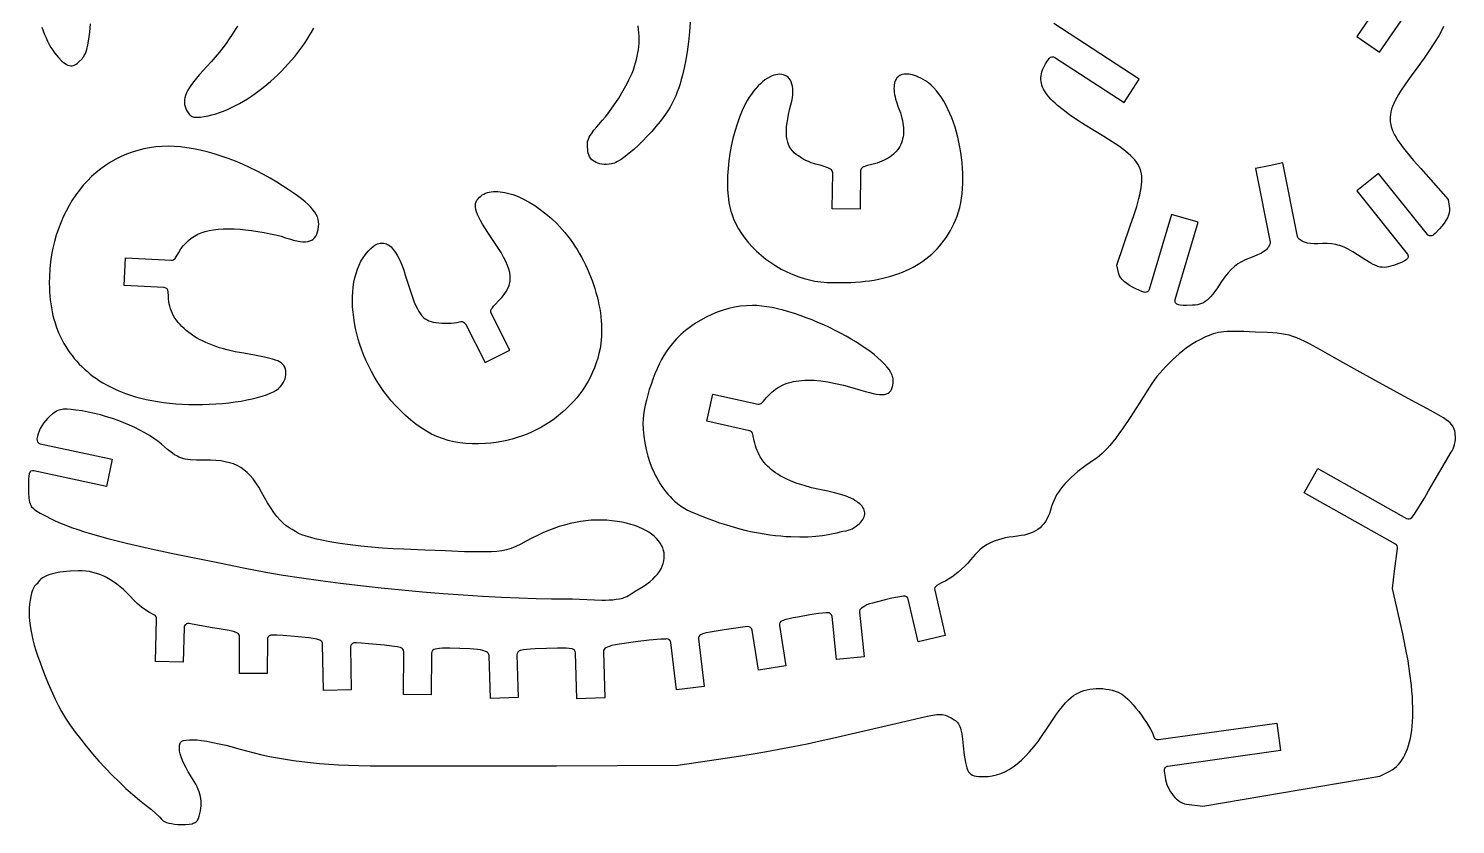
# Model space of a CAD drawing. Header units: millimetres. Extents: x 357 to 562, y 214 to 344.
# Drawn here: x 357.1 to 459.7, y 213.7 to 270.9 of the extents above; entities that cross this region are included whole.
import ezdxf

# ---------------------------------------------------------------- set-up
doc = ezdxf.new("R2010")
doc.units = ezdxf.units.MM

msp = doc.modelspace()

# ---------------------------------------------------------------- linework, layer by layer
at = {"flags": 128}
for points in [[(456.747359, 276.434838), (452.596881, 270.390242), (454.245624, 269.258144), (457.607992, 274.154966, -0.379076)], [(437.283115, 252.002378), (437.135853, 252.055354), (436.713676, 252.23364), (436.472233, 252.351841), (436.253032, 252.478197), (436.057642, 252.611299), (435.887635, 252.749737), (435.744581, 252.892103), (435.630052, 253.036988), (435.545617, 253.182982), (435.515177, 253.255956), (435.492849, 253.328678), (435.338741, 253.942693), (436.313998, 256.766745), (436.56292, 257.499522), (436.771936, 258.152402), (436.937878, 258.733781), (437.003706, 259.000282), (437.057577, 259.252058), (437.099096, 259.490158), (437.127867, 259.715631), (437.143493, 259.929527), (437.145579, 260.132897), (437.133729, 260.326789), (437.107546, 260.512254), (437.066635, 260.69034), (437.010599, 260.862099), (436.939044, 261.02858), (436.851572, 261.190831), (436.747787, 261.349904), (436.627295, 261.506848), (436.489698, 261.662712), (436.334601, 261.818547), (436.161608, 261.975401), (435.970323, 262.134325), (435.76035, 262.296369), (435.531293, 262.462581), (435.014342, 262.811713), (434.416303, 263.190117), (433.734009, 263.606193), (433.072666, 264.013039), (432.478629, 264.39586), (431.950264, 264.757025), (431.485933, 265.098901), (431.084003, 265.423856), (430.905926, 265.580729), (430.742836, 265.73426), (430.594529, 265.884745), (430.460798, 266.03248), (430.341441, 266.177761), (430.236253, 266.320884), (430.145028, 266.462146), (430.067564, 266.601842), (430.003655, 266.740268), (429.953097, 266.877721), (429.915685, 267.014496), (429.891215, 267.15089), (429.879482, 267.287197), (429.880283, 267.423716), (429.893412, 267.560741), (429.918665, 267.698569), (429.955838, 267.837495), (430.004726, 267.977816), (430.065124, 268.119828), (430.136829, 268.263826), (430.219636, 268.410107), (430.31334, 268.558967), (430.473994, 268.792248), (430.495519, 268.817784, -0.379076), (430.889039, 268.875546), (435.861145, 265.62554), (436.955411, 267.299632), (430.817885, 271.311412, -0.109404)], [(458.8455, 271.101332), (458.74047, 270.88852), (458.492336, 270.435118), (458.192926, 269.942334), (457.841631, 269.407356), (457.437835, 268.827372), (456.980929, 268.199571), (456.508157, 267.555264), (456.09898, 266.977844), (455.753664, 266.458336), (455.605037, 266.217497), (455.472474, 265.987771), (455.356008, 265.768038), (455.255672, 265.557177), (455.1715, 265.354064), (455.103523, 265.157581), (455.051777, 264.966604), (455.016292, 264.780013), (454.997103, 264.596686), (454.994244, 264.415502), (455.007744, 264.235338), (455.03764, 264.055076), (455.083963, 263.87359), (455.146747, 263.689762), (455.226024, 263.502469), (455.321828, 263.31059), (455.434191, 263.113004), (455.563147, 262.908589), (455.708728, 262.696222), (455.870968, 262.474786), (456.245557, 262.000211), (456.687177, 261.47589), (457.196092, 260.892855), (459.172137, 258.651953), (459.26314, 258.025469), (459.270149, 257.94972), (459.269751, 257.870653), (459.247187, 257.703517), (459.19637, 257.525961), (459.118213, 257.339886), (459.013634, 257.147192), (458.883551, 256.949779), (458.72888, 256.74955), (458.550537, 256.548403), (458.227895, 256.222948), (458.111848, 256.117944, -0.431111), (457.676942, 256.152193), (454.150587, 260.52958), (452.593101, 259.274894), (456.226305, 254.764871, -0.451877), (456.149815, 254.321111), (456.040425, 254.253851), (455.856333, 254.160889), (455.634954, 254.064958), (455.234119, 253.91263), (455.057134, 253.85685), (454.891562, 253.815534), (454.734248, 253.78934), (454.582037, 253.778924), (454.431773, 253.784943), (454.280301, 253.808055), (454.124465, 253.848915), (453.96111, 253.908182), (453.78708, 253.986511), (453.599221, 254.084561), (453.169389, 254.342446), (452.646371, 254.687093), (452.304552, 254.906773), (451.985528, 255.08774), (451.682036, 255.232325), (451.386814, 255.342861), (451.240035, 255.38609), (451.0926, 255.421682), (450.792131, 255.47112), (450.478146, 255.493509), (450.143383, 255.491181), (449.820318, 255.481735), (449.532193, 255.482901), (449.276164, 255.497949), (449.049389, 255.530149), (448.849027, 255.582766), (448.757861, 255.617753), (448.672233, 255.65907), (448.591786, 255.707125), (448.45231, 255.808944, -0.188468), (448.334886, 255.993096), (447.289239, 261.285076), (446.308206, 261.091233), (445.327174, 260.89739), (446.37282, 255.60541, -0.188468), (446.334259, 255.390437), (446.24399, 255.243222), (446.187866, 255.168182), (446.124387, 255.097403), (446.053379, 255.030372), (445.888086, 254.905505), (445.6906, 254.789475), (445.459535, 254.678181), (445.193506, 254.567519), (444.891127, 254.453384), (444.580636, 254.328215), (444.298762, 254.18809), (444.039676, 254.028089), (443.916858, 253.939098), (443.797551, 253.843292), (443.566555, 253.62878), (443.340861, 253.379633), (443.114639, 253.090931), (442.88206, 252.757755), (442.529427, 252.240087), (442.229979, 251.838103), (442.093529, 251.675973), (441.962369, 251.537341), (441.833831, 251.420399), (441.705247, 251.32334), (441.573948, 251.244355), (441.437266, 251.181638), (441.292532, 251.13338), (441.137078, 251.097774), (440.968235, 251.073013), (440.783335, 251.057288), (440.354688, 251.045718), (440.11346, 251.050242), (439.907846, 251.066202), (439.781095, 251.086803, -0.451877), (439.541577, 251.468122), (441.186436, 257.021042), (439.268798, 257.589076), (437.672312, 252.199462, -0.431111), (437.283115, 252.002378)], [(416.211458, 252.705114), (416.56125, 252.722333), (416.903921, 252.747614), (417.239447, 252.780941), (417.567804, 252.822301), (417.888966, 252.871677), (418.202909, 252.929057), (418.509608, 252.994424), (418.809038, 253.067764), (419.101175, 253.149062), (419.385993, 253.238304), (419.663468, 253.335476), (419.933576, 253.440561), (420.19629, 253.553546), (420.451588, 253.674416), (420.699443, 253.803156), (420.939831, 253.939752), (421.172727, 254.084188), (421.398107, 254.23645), (421.615945, 254.396523), (421.826218, 254.564394), (422.028899, 254.740046), (422.223965, 254.923465), (422.411391, 255.114636), (422.591151, 255.313546), (422.763222, 255.520178), (422.927577, 255.734519), (423.084194, 255.956553), (423.233046, 256.186266), (423.374108, 256.423644), (423.507357, 256.668671), (423.632768, 256.921332), (423.750315, 257.181614), (423.863789, 257.469849), (423.962854, 257.772239), (424.047782, 258.087524), (424.118845, 258.414447), (424.176316, 258.751746), (424.220468, 259.098164), (424.251573, 259.452441), (424.269903, 259.813317), (424.275732, 260.179534), (424.269331, 260.549832), (424.250974, 260.922953), (424.220933, 261.297636), (424.17948, 261.672623), (424.126887, 262.046654), (424.063429, 262.418471), (423.989376, 262.786813), (423.905002, 263.150423), (423.81058, 263.50804), (423.706381, 263.858405), (423.592678, 264.20026), (423.469744, 264.532345), (423.337851, 264.8534), (423.197272, 265.162167), (423.04828, 265.457386), (422.891146, 265.737798), (422.726144, 266.002145), (422.553546, 266.249166), (422.373625, 266.477602), (422.186653, 266.686195), (421.992903, 266.873685), (421.792647, 267.038812), (421.586158, 267.180319), (421.414583, 267.281867), (421.248529, 267.371541), (421.088156, 267.449496), (420.933624, 267.515886), (420.785093, 267.570864), (420.642725, 267.614585), (420.50668, 267.647203), (420.377119, 267.668871), (420.254201, 267.679743), (420.138088, 267.679974), (420.02894, 267.669717), (419.926918, 267.649127), (419.832182, 267.618357), (419.744893, 267.577562), (419.665211, 267.526894), (419.593296, 267.466509), (419.529311, 267.396561), (419.473413, 267.317202), (419.425766, 267.228587), (419.386528, 267.130871), (419.355861, 267.024207), (419.333925, 266.908749), (419.320881, 266.78465), (419.316888, 266.652066), (419.322109, 266.51115), (419.336702, 266.362055), (419.36083, 266.204937), (419.394651, 266.039948), (419.438328, 265.867243), (419.49202, 265.686976), (419.630092, 265.304371), (419.77627, 264.902729), (419.88642, 264.51892), (419.928026, 264.33379), (419.960675, 264.153225), (419.984382, 263.97726), (419.999164, 263.80593), (420.005037, 263.63927), (420.002018, 263.477315), (419.990124, 263.320102), (419.969369, 263.167666), (419.939772, 263.020041), (419.901348, 262.877263), (419.854114, 262.739368), (419.798086, 262.606391), (419.73328, 262.478367), (419.659713, 262.355331), (419.577401, 262.23732), (419.486361, 262.124368), (419.386609, 262.016511), (419.278161, 261.913785), (419.161033, 261.816223), (419.035243, 261.723863), (418.900806, 261.636738), (418.757738, 261.554886), (418.606057, 261.47834), (418.445779, 261.407137), (418.276919, 261.341311), (418.099495, 261.280899), (417.913522, 261.225935), (417.719017, 261.176455), (417.40178, 261.097855), (417.272164, 261.059448), (417.159855, 261.018575), (417.087644, 260.984433, 0.286573), (416.9159, 260.71705), (416.880648, 257.955811), (414.88081, 257.981343), (414.913889, 260.572312, 0.287734), (414.747876, 260.84457), (414.550636, 260.943005), (414.297133, 261.04067), (414.004715, 261.128804), (413.674761, 261.206617), (413.522858, 261.246512), (413.353353, 261.305594), (413.171941, 261.381005), (412.98432, 261.46989), (412.796189, 261.569392), (412.613243, 261.676655), (412.44118, 261.788823), (412.285698, 261.903038), (412.143005, 262.02579), (412.016644, 262.157311), (411.906511, 262.298583), (411.8125, 262.450585), (411.734506, 262.614301), (411.672424, 262.790709), (411.62615, 262.980791), (411.595578, 263.185528), (411.580603, 263.405901), (411.581119, 263.64289), (411.597022, 263.897476), (411.628207, 264.170641), (411.674569, 264.463365), (411.736002, 264.776629), (411.812401, 265.111414), (411.903662, 265.468701), (411.966918, 265.732983), (412.011341, 265.980366), (412.037744, 266.210843), (412.046942, 266.424406), (412.039749, 266.621045), (412.016977, 266.800752), (411.979442, 266.963519), (411.927957, 267.109338), (411.863335, 267.2382), (411.78639, 267.350097), (411.697936, 267.44502), (411.598788, 267.522961), (411.489758, 267.583912), (411.371661, 267.627863), (411.24531, 267.654807), (411.111519, 267.664736), (410.971102, 267.65764), (410.824873, 267.633512), (410.673645, 267.592343), (410.518233, 267.534125), (410.359449, 267.458849), (410.198109, 267.366506), (410.035025, 267.257089), (409.871012, 267.130589), (409.706883, 266.986998), (409.543452, 266.826307), (409.381533, 266.648508), (409.22194, 266.453592), (409.065486, 266.241551), (408.912985, 266.012377), (408.765251, 265.766061), (408.623099, 265.502594), (408.406761, 265.048571), (408.208841, 264.570803), (408.029834, 264.073291), (407.870234, 263.560037), (407.730537, 263.035042), (407.611238, 262.502308), (407.512832, 261.965835), (407.435814, 261.429626), (407.380679, 260.897681), (407.347922, 260.374002), (407.338037, 259.86259), (407.351521, 259.367447), (407.388869, 258.892574), (407.450574, 258.441972), (407.490716, 258.227023), (407.537133, 258.019642), (407.589887, 257.82033), (407.64904, 257.629586), (407.786569, 257.262472), (407.950588, 256.902162), (408.140086, 256.549608), (408.354055, 256.205756), (408.591486, 255.871557), (408.851368, 255.54796), (409.132693, 255.235913), (409.43445, 254.936365), (409.755631, 254.650265), (410.095226, 254.378563), (410.452225, 254.122208), (410.82562, 253.882147), (411.2144, 253.659332), (411.617557, 253.454709), (412.034081, 253.269229), (412.462962, 253.10384), (412.849009, 252.977124), (413.233255, 252.875072), (413.628389, 252.796334), (414.047098, 252.73956), (414.502071, 252.7034), (415.005996, 252.686506), (415.571563, 252.687527), (416.211458, 252.705114)], [(369.115625, 243.925605), (369.595618, 243.928047), (370.075126, 243.942529), (370.551159, 243.96847), (371.020728, 244.005286), (371.480844, 244.052397), (371.928518, 244.10922), (372.360759, 244.175174), (372.77458, 244.249675), (373.166991, 244.332143), (373.535001, 244.421995), (373.875623, 244.518649), (374.185866, 244.621523), (374.462742, 244.730036), (374.70326, 244.843604), (374.904433, 244.961647), (375.06327, 245.083582), (375.190545, 245.210697), (375.300124, 245.344602), (375.392053, 245.483747), (375.46638, 245.626586), (375.523153, 245.771571), (375.562418, 245.917154), (375.584224, 246.061786), (375.588618, 246.203921), (375.575646, 246.34201), (375.545357, 246.474505), (375.497797, 246.599858), (375.433015, 246.716522), (375.351057, 246.822948), (375.251971, 246.91759), (375.135804, 246.998898), (375.002604, 247.065325), (374.845217, 247.120639), (374.625315, 247.183779), (374.038115, 247.324712), (373.321311, 247.470468), (372.555208, 247.603392), (371.94607, 247.714164), (371.367019, 247.848872), (371.089173, 247.924901), (370.819325, 248.006553), (370.557635, 248.093708), (370.30426, 248.186245), (370.059361, 248.284045), (369.823096, 248.386987), (369.595623, 248.494951), (369.377102, 248.607816), (369.167692, 248.725462), (368.967551, 248.847769), (368.776839, 248.974616), (368.595714, 249.105884), (368.424335, 249.241452), (368.262862, 249.381199), (368.111452, 249.525006), (367.970265, 249.672753), (367.83946, 249.824318), (367.719196, 249.979581), (367.609631, 250.138423), (367.510925, 250.300723), (367.423237, 250.466361), (367.346724, 250.635216), (367.281547, 250.807169), (367.227864, 250.982098), (367.185834, 251.159884), (367.155615, 251.340407), (367.137368, 251.523545), (367.13125, 251.70918), (367.12364, 252.030966, 0.391932), (366.839623, 252.323452), (363.945495, 252.477046), (364.051489, 254.474236), (367.347729, 254.2993, 0.262096), (367.611483, 254.429859), (367.688146, 254.542279), (367.878509, 254.858746), (368.034612, 255.10371), (368.202289, 255.328245), (368.382477, 255.532706), (368.576111, 255.717446), (368.784127, 255.882819), (369.007462, 256.029177), (369.247053, 256.156876), (369.503834, 256.266267), (369.778742, 256.357706), (370.072714, 256.431545), (370.386685, 256.488139), (370.721592, 256.52784), (371.078371, 256.551003), (371.457958, 256.557981), (371.861289, 256.549127), (372.2893, 256.524796), (372.690488, 256.488127), (373.120585, 256.435219), (373.566185, 256.368566), (374.013884, 256.290665), (374.450276, 256.20401), (374.861957, 256.111096), (375.235521, 256.014419), (375.557564, 255.916472), (375.85238, 255.822568), (376.123824, 255.746562), (376.372723, 255.688736), (376.599905, 255.649367), (376.806196, 255.628736), (376.992424, 255.627121), (377.159416, 255.644801), (377.308001, 255.682057), (377.439004, 255.739166), (377.553253, 255.816409), (377.651577, 255.914065), (377.734801, 256.032412), (377.803753, 256.171731), (377.859261, 256.332299), (377.902153, 256.514398), (377.933254, 256.718305), (377.944195, 256.892734), (377.934409, 257.064427), (377.902673, 257.234683), (377.847765, 257.404806), (377.768463, 257.576097), (377.663543, 257.749859), (377.531784, 257.927392), (377.371963, 258.11), (377.182858, 258.298983), (376.963245, 258.495644), (376.711902, 258.701285), (376.427608, 258.917208), (376.109139, 259.144714), (375.755272, 259.385106), (374.936458, 259.909754), (374.46205, 260.194129), (373.975465, 260.465507), (373.478929, 260.723151), (372.974668, 260.966327), (372.464908, 261.194298), (371.951876, 261.40633), (371.437796, 261.601688), (370.924895, 261.779635), (370.415399, 261.939437), (369.911534, 262.080358), (369.415526, 262.201663), (368.929601, 262.302617), (368.455985, 262.382483), (367.996904, 262.440528), (367.554583, 262.476015), (367.13125, 262.488209), (366.675675, 262.476286), (366.227829, 262.440182), (365.788154, 262.380404), (365.357089, 262.297459), (364.935074, 262.191854), (364.52255, 262.064096), (364.119956, 261.914692), (363.727733, 261.744148), (363.34632, 261.552971), (362.976158, 261.341669), (362.617686, 261.110747), (362.271345, 260.860714), (361.937576, 260.592076), (361.616817, 260.305339), (361.309509, 260.001011), (361.016092, 259.679599), (360.737007, 259.341608), (360.472692, 258.987548), (360.223589, 258.617923), (359.990138, 258.233241), (359.772777, 257.834009), (359.571949, 257.420734), (359.388092, 256.993922), (359.221646, 256.554081), (359.073053, 256.101718), (358.942751, 255.637338), (358.831181, 255.16145), (358.738784, 254.674559), (358.665998, 254.177174), (358.613264, 253.6698), (358.581023, 253.152945), (358.569714, 252.627115), (358.573539, 252.323388), (358.585792, 252.02389), (358.606433, 251.72869), (358.635422, 251.437857), (358.672722, 251.151462), (358.718292, 250.869572), (358.772094, 250.592259), (358.834087, 250.319591), (358.904234, 250.051638), (358.982494, 249.788469), (359.068829, 249.530154), (359.163198, 249.276762), (359.265564, 249.028363), (359.375887, 248.785027), (359.494127, 248.546822), (359.620246, 248.313818), (359.754203, 248.086086), (359.895961, 247.863693), (360.045479, 247.64671), (360.202719, 247.435206), (360.367641, 247.229251), (360.540206, 247.028914), (360.720375, 246.834264), (360.908108, 246.645372), (361.103367, 246.462306), (361.306111, 246.285137), (361.516303, 246.113932), (361.733903, 245.948763), (361.958871, 245.789699), (362.191168, 245.636808), (362.430755, 245.490161), (362.677593, 245.349826), (363.01207, 245.174183), (363.351702, 245.010953), (363.697326, 244.859951), (364.049775, 244.720992), (364.409886, 244.593892), (364.778493, 244.478465), (365.156432, 244.374527), (365.544538, 244.281894), (365.943646, 244.20038), (366.354592, 244.1298), (366.77821, 244.069971), (367.215336, 244.020707), (367.666806, 243.981823), (368.133453, 243.953134), (368.616115, 243.934456), (369.115625, 243.925605)], [(389.931927, 241.108652), (389.444182, 241.08897), (388.974587, 241.091943), (388.521607, 241.118227), (388.083703, 241.168479), (387.659341, 241.243354), (387.246982, 241.34351), (386.845091, 241.469602), (386.45213, 241.622289), (386.066564, 241.802225), (385.686855, 242.010068), (385.311467, 242.246474), (384.938863, 242.512099), (384.567506, 242.807601), (384.19586, 243.133635), (383.822389, 243.490859), (383.445555, 243.879928), (383.161817, 244.196094), (382.890754, 244.523837), (382.632538, 244.862193), (382.387338, 245.210193), (382.155324, 245.566871), (381.936666, 245.931259), (381.731536, 246.302392), (381.540102, 246.679302), (381.362536, 247.061021), (381.199008, 247.446584), (381.049687, 247.835024), (380.914744, 248.225372), (380.79435, 248.616664), (380.688674, 249.00793), (380.597887, 249.398206), (380.522159, 249.786523), (380.461661, 250.171915), (380.416561, 250.553414), (380.387032, 250.930055), (380.373243, 251.30087), (380.375363, 251.664892), (380.393565, 252.021154), (380.428017, 252.36869), (380.47889, 252.706532), (380.546354, 253.033714), (380.63058, 253.349268), (380.731738, 253.652228), (380.849997, 253.941627), (380.985529, 254.216497), (381.138503, 254.475873), (381.30909, 254.718786), (381.49746, 254.944271), (381.697092, 255.144629), (381.892674, 255.303316), (381.988939, 255.367037), (382.084182, 255.420346), (382.1784, 255.463246), (382.271591, 255.495737), (382.363751, 255.517823), (382.454878, 255.529505), (382.544968, 255.530784), (382.634018, 255.521664), (382.722026, 255.502146), (382.808987, 255.472231), (382.894901, 255.431923), (382.979762, 255.381223), (383.063569, 255.320132), (383.146318, 255.248654), (383.228006, 255.16679), (383.308631, 255.074541), (383.466677, 254.858901), (383.620432, 254.601748), (383.769871, 254.303098), (383.914972, 253.962969), (384.055709, 253.581375), (384.192059, 253.158333), (384.466611, 252.277269), (384.70875, 251.571562), (384.821599, 251.277939), (384.931066, 251.020322), (385.038725, 250.7961), (385.14615, 250.602661), (385.254914, 250.437394), (385.366591, 250.297688), (385.482755, 250.180932), (385.604979, 250.084515), (385.734837, 250.005825), (385.873903, 249.942251), (386.023751, 249.891183), (386.185955, 249.850008), (386.370292, 249.816658), (386.576139, 249.7919), (386.796569, 249.775823), (387.024654, 249.768513), (387.253466, 249.770058), (387.476078, 249.780545), (387.685561, 249.800063), (387.874989, 249.828698), (388.174695, 249.879062, -0.327628), (388.491765, 249.719306), (389.909731, 246.933772), (391.692089, 247.841076), (390.347791, 250.481893, -0.276792), (390.369124, 250.789668), (390.43311, 250.881361), (390.523182, 250.991828), (390.631644, 251.112738), (390.905229, 251.398798), (391.11031, 251.622004), (391.286173, 251.839892), (391.432648, 252.054682), (391.549564, 252.268593), (391.636751, 252.483846), (391.669143, 252.592669), (391.694039, 252.70266), (391.711418, 252.814096), (391.721258, 252.927254), (391.723538, 253.042412), (391.718238, 253.159848), (391.684808, 253.402663), (391.620799, 253.657916), (391.52604, 253.927829), (391.40036, 254.214621), (391.243591, 254.520511), (391.055561, 254.847718), (390.8361, 255.198464), (390.585039, 255.574967), (390.101233, 256.297506), (389.72861, 256.894358), (389.582154, 257.151137), (389.461289, 257.383077), (389.36528, 257.592371), (389.293392, 257.781214), (389.244891, 257.951799), (389.21904, 258.106321), (389.215106, 258.246975), (389.232353, 258.375953), (389.270047, 258.49545), (389.327453, 258.60766), (389.403835, 258.714777), (389.49846, 258.818995), (389.596777, 258.907447), (389.703715, 258.985125), (389.818901, 259.052154), (389.941958, 259.108662), (390.072514, 259.154776), (390.210194, 259.190622), (390.354622, 259.216328), (390.505426, 259.23202), (390.662229, 259.237824), (390.824659, 259.233869), (390.99234, 259.220279), (391.164899, 259.197184), (391.34196, 259.164708), (391.523149, 259.122979), (391.708092, 259.072124), (391.896415, 259.01227), (392.281701, 258.86607), (392.676011, 258.685394), (393.076351, 258.471256), (393.479725, 258.224672), (393.883138, 257.946655), (394.283594, 257.638219), (394.678098, 257.30038), (395.063655, 256.934152), (395.265589, 256.725439), (395.462529, 256.508349), (395.65431, 256.283329), (395.840767, 256.050825), (396.021738, 255.811285), (396.197058, 255.565153), (396.366562, 255.312877), (396.530086, 255.054903), (396.687467, 254.791677), (396.83854, 254.523645), (396.983141, 254.251255), (397.121105, 253.974951), (397.252269, 253.69518), (397.376469, 253.41239), (397.493539, 253.127025), (397.603317, 252.839533), (397.705638, 252.55036), (397.800338, 252.259951), (397.887252, 251.968754), (397.966217, 251.677215), (398.037068, 251.38578), (398.099641, 251.094895), (398.153773, 250.805007), (398.199298, 250.516562), (398.236052, 250.230006), (398.263873, 249.945786), (398.282594, 249.664348), (398.292053, 249.386138), (398.292085, 249.111603), (398.282526, 248.841189), (398.263211, 248.575342), (398.233977, 248.314509), (398.177142, 247.955028), (398.102918, 247.600464), (398.011737, 247.251192), (397.90403, 246.907585), (397.780229, 246.57002), (397.640766, 246.23887), (397.486073, 245.91451), (397.316582, 245.597316), (397.132724, 245.287662), (396.934931, 244.985923), (396.723635, 244.692473), (396.499268, 244.407687), (396.262262, 244.131941), (396.013048, 243.865608), (395.752057, 243.609065), (395.479723, 243.362684), (395.196477, 243.126842), (394.90275, 242.901913), (394.598974, 242.688272), (394.285582, 242.486293), (393.963004, 242.296352), (393.631673, 242.118823), (393.292021, 241.954081), (392.944479, 241.8025), (392.589479, 241.664456), (392.227453, 241.540324), (391.858832, 241.430477), (391.484049, 241.335291), (391.103535, 241.255141), (390.717722, 241.190401), (390.327042, 241.141446), (389.931927, 241.108652)], [(415.441939, 234.769792), (415.645163, 234.816245), (415.867871, 234.854403), (416.092396, 234.906208), (416.199818, 234.944084), (416.301068, 234.9936), (416.454081, 235.086643), (416.592832, 235.180709), (416.71741, 235.275639), (416.827903, 235.371273), (416.924401, 235.467449), (417.006994, 235.564008), (417.075771, 235.660789), (417.130821, 235.757632), (417.172234, 235.854376), (417.200099, 235.950861), (417.214505, 236.046927), (417.215542, 236.142414), (417.203299, 236.237161), (417.177866, 236.331007), (417.139332, 236.423793), (417.087785, 236.515357), (417.023316, 236.60554), (416.946014, 236.694182), (416.855969, 236.781121), (416.753269, 236.866198), (416.638004, 236.949252), (416.510263, 237.030123), (416.370137, 237.10865), (416.217713, 237.184673), (415.876332, 237.328567), (415.486836, 237.46052), (415.04994, 237.579251), (414.566358, 237.683476), (413.953453, 237.809202), (413.38308, 237.945057), (412.854186, 238.091762), (412.365718, 238.250042), (411.916621, 238.420617), (411.505845, 238.604212), (411.132334, 238.801549), (410.959225, 238.905596), (410.795037, 239.01335), (410.639639, 239.1249), (410.492899, 239.240338), (410.354686, 239.359753), (410.224868, 239.483236), (410.103314, 239.610877), (409.989891, 239.742767), (409.884468, 239.878995), (409.786914, 240.019653), (409.697096, 240.16483), (409.614884, 240.314617), (409.540145, 240.469104), (409.472748, 240.628382), (409.412562, 240.79254), (409.359454, 240.96167), (409.313292, 241.135861), (409.273947, 241.315204), (409.202114, 241.651667), (409.165645, 241.791603), (409.150087, 241.84052, 0.267272), (408.92914, 242.042482), (405.862549, 242.722444), (406.295497, 244.67502), (409.539187, 243.95579, 0.259362), (409.818682, 244.038994), (409.9442, 244.167427), (410.15921, 244.41825), (410.278336, 244.553331), (410.401961, 244.680666), (410.530232, 244.800267), (410.663298, 244.912145), (410.801307, 245.016313), (410.944406, 245.112782), (411.092743, 245.201563), (411.246465, 245.28267), (411.40572, 245.356113), (411.570657, 245.421904), (411.741422, 245.480054), (411.918164, 245.530577), (412.10103, 245.573483), (412.290168, 245.608784), (412.485726, 245.636491), (412.687851, 245.656618), (412.896691, 245.669175), (413.112394, 245.674173), (413.56498, 245.661545), (414.04679, 245.618825), (414.559005, 245.546109), (415.102809, 245.443491), (415.679382, 245.311063), (416.289907, 245.148922), (416.935565, 244.957159), (417.260401, 244.859873), (417.555763, 244.779875), (417.822826, 244.717533), (418.062766, 244.673213), (418.276758, 244.647282), (418.465977, 244.640107), (418.631597, 244.652053), (418.774795, 244.683489), (418.896744, 244.73478), (418.998621, 244.806293), (419.081601, 244.898395), (419.146858, 245.011452), (419.195568, 245.145831), (419.228906, 245.301898), (419.248047, 245.480022), (419.254167, 245.680567), (419.249307, 245.767129), (419.234881, 245.856091), (419.211116, 245.947333), (419.178238, 246.040734), (419.086056, 246.233533), (418.960154, 246.433523), (418.802352, 246.639742), (418.614469, 246.851226), (418.398325, 247.067012), (418.155737, 247.286136), (417.888526, 247.507634), (417.598512, 247.730544), (417.287512, 247.953902), (416.957346, 248.176745), (416.609834, 248.398109), (416.246795, 248.61703), (415.870048, 248.832545), (415.481412, 249.043692), (415.082707, 249.249506), (414.675751, 249.449023), (414.262365, 249.641281), (413.844366, 249.825317), (413.423575, 250.000166), (413.00181, 250.164865), (412.580892, 250.318451), (412.162638, 250.45996), (411.748869, 250.58843), (411.341403, 250.702896), (410.94206, 250.802395), (410.552659, 250.885964), (410.175019, 250.952639), (409.81096, 251.001456), (409.4623, 251.031454), (409.130859, 251.041667), (408.706894, 251.027825), (408.282631, 250.98678), (407.859481, 250.919252), (407.438852, 250.825963), (407.022157, 250.707634), (406.610804, 250.564984), (406.206203, 250.398735), (405.809766, 250.209608), (405.422901, 249.998324), (405.04702, 249.765603), (404.683532, 249.512167), (404.333847, 249.238735), (403.999376, 248.94603), (403.681528, 248.634771), (403.381714, 248.30568), (403.101344, 247.959477), (402.933129, 247.72136), (402.765242, 247.450447), (402.599135, 247.15098), (402.436261, 246.8272), (402.278071, 246.483348), (402.126018, 246.123665), (401.981554, 245.752393), (401.846132, 245.373771), (401.721203, 244.992042), (401.608219, 244.611447), (401.508634, 244.236226), (401.423898, 243.870621), (401.355465, 243.518873), (401.304786, 243.185223), (401.273313, 242.873912), (401.2625, 242.589181), (401.276586, 242.1208), (401.318642, 241.646063), (401.388366, 241.16838), (401.485456, 240.691161), (401.609609, 240.217817), (401.760524, 239.75176), (401.937897, 239.296401), (402.036411, 239.073799), (402.141426, 238.85515), (402.252906, 238.640882), (402.37081, 238.431419), (402.495103, 238.227189), (402.625746, 238.028618), (402.762702, 237.836133), (402.905932, 237.650159), (403.055398, 237.471123), (403.211064, 237.299451), (403.372891, 237.135571), (403.540842, 236.979907), (403.714878, 236.832888), (403.894963, 236.694938), (404.081057, 236.566484), (404.273124, 236.447953), (404.471125, 236.339771), (404.675023, 236.242365), (405.216722, 236.009201), (405.747321, 235.795346), (406.266606, 235.600077), (406.774363, 235.42267), (407.270377, 235.262401), (407.754435, 235.118548), (408.226322, 234.990386), (408.685825, 234.877192), (409.132729, 234.778242), (409.566821, 234.692813), (409.987886, 234.620182), (410.395709, 234.559625), (410.790078, 234.510418), (411.170778, 234.471837), (411.537595, 234.443161), (411.890315, 234.423664), (412.552607, 234.409316), (413.155942, 234.423005), (413.698606, 234.458944), (414.178888, 234.511343), (414.595075, 234.574416), (414.945454, 234.642374), (415.228313, 234.709428), (415.441939, 234.769792)], [(357.69997, 231.038946), (357.632823, 230.988432), (357.570601, 230.927357), (357.513152, 230.856253), (357.460319, 230.775651), (357.367884, 230.588078), (357.292059, 230.368891), (357.231606, 230.122344), (357.185286, 229.852689), (357.151861, 229.564178), (357.130093, 229.261064), (357.121754, 228.969719), (357.127616, 228.671372), (357.148202, 228.364187), (357.184036, 228.046329), (357.235644, 227.715962), (357.303548, 227.371249), (357.388274, 227.010356), (357.490345, 226.631445), (357.610285, 226.232682), (357.748619, 225.81223), (357.90587, 225.368254), (358.082563, 224.898918), (358.279221, 224.402385), (358.496369, 223.87682), (358.994232, 222.73125), (359.201444, 222.30461), (359.452878, 221.851094), (359.744835, 221.375019), (360.073613, 220.880697), (360.43551, 220.372445), (360.826826, 219.854576), (361.243859, 219.331405), (361.682908, 218.807246), (362.140272, 218.286415), (362.612251, 217.773226), (363.095142, 217.271993), (363.585245, 216.78703), (364.078858, 216.322654), (364.572281, 215.883177), (365.061812, 215.472915), (365.54375, 215.096182), (365.92001, 214.799649), (366.25992, 214.506894), (366.526152, 214.251666), (366.619973, 214.148669), (366.681376, 214.06771), (366.708895, 214.03382), (366.747292, 214.00089), (366.853954, 213.938585), (366.995827, 213.882149), (367.167374, 213.832938), (367.363059, 213.792304), (367.577346, 213.761603), (367.804698, 213.742189), (368.03958, 213.735417), (368.367378, 213.740438), (368.632067, 213.757947), (368.841698, 213.791614), (368.928382, 213.815654), (369.004321, 213.845108), (369.07052, 213.880436), (369.127986, 213.922097), (369.177725, 213.970549), (369.220744, 214.026251), (369.258048, 214.089661), (369.290644, 214.161239), (369.345737, 214.330729), (369.395986, 214.530908), (369.436069, 214.720615), (369.465609, 214.901615), (369.48423, 215.075671), (369.491554, 215.244547), (369.487204, 215.410006), (369.470804, 215.573812), (369.441977, 215.737729), (369.400345, 215.90352), (369.345533, 216.072949), (369.277162, 216.247779), (369.194857, 216.429775), (369.09824, 216.620699), (368.986935, 216.822315), (368.71875, 217.26468), (368.559302, 217.529416), (368.410552, 217.802126), (368.275754, 218.075003), (368.158164, 218.340236), (368.061038, 218.590018), (367.987632, 218.816539), (367.941201, 219.011991), (367.925, 219.168564), (367.93159, 219.363535), (367.941351, 219.444678), (367.956778, 219.515786), (367.978887, 219.577503), (368.008694, 219.630472), (368.047216, 219.675339), (368.095469, 219.712748), (368.154468, 219.743342), (368.22523, 219.767767), (368.406109, 219.800685), (368.646234, 219.816655), (368.953735, 219.820833), (369.205542, 219.807762), (369.527747, 219.770299), (369.907056, 219.711071), (370.330175, 219.632705), (370.783811, 219.537827), (371.25467, 219.429065), (371.729458, 219.309045), (372.194881, 219.180395), (372.75115, 219.024838), (373.304462, 218.881426), (373.857918, 218.749784), (374.414619, 218.629538), (374.977667, 218.520314), (375.550163, 218.421736), (376.135209, 218.333431), (376.735906, 218.255025), (377.355355, 218.186142), (377.996658, 218.126409), (378.662916, 218.075451), (379.35723, 218.032893), (380.082703, 217.998362), (380.842435, 217.971483), (381.639528, 217.951882), (382.477083, 217.939183), (395.044792, 217.948134), (403.776042, 217.998948), (407.347917, 218.512885), (408.146434, 218.634562), (409.047968, 218.78372), (410.021591, 218.954544), (411.036374, 219.141223), (412.061389, 219.337941), (413.065707, 219.538887), (414.018401, 219.738247), (414.888542, 219.930208), (420.795946, 221.30931), (421.383395, 221.449965), (421.854468, 221.551982), (422.230679, 221.61601), (422.389934, 221.633981), (422.533541, 221.642697), (422.664189, 221.642239), (422.784568, 221.632689), (422.897367, 221.614128), (423.005274, 221.586636), (423.11098, 221.550294), (423.217173, 221.505184), (423.441779, 221.388983), (423.6484, 221.261776), (423.736294, 221.196238), (423.814898, 221.127126), (423.884952, 221.052726), (423.947195, 220.971326), (424.002368, 220.881212), (424.05121, 220.780671), (424.094461, 220.667989), (424.132862, 220.541454), (424.198072, 220.23997), (424.252759, 219.862512), (424.302844, 219.395375), (424.374936, 218.7214), (424.41278, 218.442166), (424.453887, 218.198301), (424.499805, 217.987452), (424.552083, 217.807271), (424.612268, 217.655406), (424.681908, 217.529507), (424.762552, 217.427223), (424.855749, 217.346203), (424.963045, 217.284096), (425.085989, 217.238553), (425.22613, 217.207223), (425.385016, 217.187754), (425.765212, 217.175), (426.079501, 217.188788), (426.388895, 217.230542), (426.694125, 217.300851), (426.995921, 217.400302), (427.295011, 217.529481), (427.592125, 217.688978), (427.887993, 217.879378), (428.183344, 218.10127), (428.478908, 218.355241), (428.775413, 218.641879), (429.07359, 218.96177), (429.374169, 219.315502), (429.677877, 219.703663), (429.985446, 220.12684), (430.297603, 220.585621), (430.61508, 221.080593), (430.80471, 221.370966), (431.010773, 221.662619), (431.226675, 221.947685), (431.44582, 222.218294), (431.661615, 222.466581), (431.867465, 222.684676), (432.056774, 222.864712), (432.222948, 222.998822), (432.393601, 223.108782), (432.577209, 223.205549), (432.772217, 223.289061), (432.977069, 223.359253), (433.190208, 223.416061), (433.410079, 223.459421), (433.635126, 223.489269), (433.863792, 223.505542), (434.094522, 223.508174), (434.32576, 223.497102), (434.55595, 223.472262), (434.783536, 223.433591), (435.006961, 223.381023), (435.224671, 223.314495), (435.435108, 223.233943), (435.636718, 223.139303), (435.783479, 223.047335), (435.948641, 222.91587), (436.12836, 222.750151), (436.31879, 222.555418), (436.516085, 222.336916), (436.7164, 222.099885), (436.915888, 221.849568), (437.110705, 221.591207), (437.297005, 221.330045), (437.470942, 221.071324), (437.62867, 220.820286), (437.766344, 220.582172), (437.880118, 220.362227), (437.966146, 220.16569), (438.006269, 220.04195, 0.363794), (438.333029, 219.837352), (446.842819, 221.022681), (447.118735, 219.041805), (439.002204, 217.911253, 0.414469), (438.746496, 217.572475), (438.808639, 217.129164), (438.844733, 216.954582), (438.892315, 216.779563), (438.950966, 216.605704), (439.020268, 216.434599), (439.099805, 216.267846), (439.189158, 216.107039), (439.28791, 215.953773), (439.395642, 215.809645), (439.511937, 215.67625), (439.636376, 215.555183), (439.768543, 215.448041), (439.908019, 215.356418), (440.054387, 215.281911), (440.207228, 215.226115), (440.366125, 215.190625), (441.518899, 215.058333), (454.268497, 217.207605), (454.981904, 217.576523), (455.148278, 217.672162), (455.305854, 217.782406), (455.454624, 217.907165), (455.59458, 218.046353), (455.725713, 218.199882), (455.848016, 218.367665), (455.96148, 218.549613), (456.066097, 218.74564), (456.161858, 218.955658), (456.248757, 219.179579), (456.326784, 219.417316), (456.395931, 219.668781), (456.456191, 219.933887), (456.507555, 220.212547), (456.550015, 220.504672), (456.583563, 220.810175), (456.60819, 221.128969), (456.623889, 221.460966), (456.630651, 221.806079), (456.628468, 222.16422), (456.617333, 222.535301), (456.597236, 222.919236), (456.56817, 223.315936), (456.530126, 223.725314), (456.427075, 224.581754), (456.288015, 225.487856), (456.112883, 226.442919), (455.901612, 227.446243), (455.173757, 230.706028), (455.32422, 231.94416), (455.531036, 233.580771, 0.304567), (455.380884, 233.879627), (448.825323, 237.580451), (449.808533, 239.322087), (456.17246, 235.729448, 0.369624), (456.555362, 235.804743), (456.73071, 236.026741), (456.947583, 236.341684), (457.191507, 236.731173), (457.461741, 237.194197), (457.757544, 237.729743), (459.394135, 240.49973), (459.468581, 240.60496), (459.53463, 240.735997), (459.591092, 240.887669), (459.636775, 241.054805), (459.670487, 241.232232), (459.691036, 241.41478), (459.697231, 241.597276), (459.68788, 241.774548), (459.670942, 241.912297), (459.647218, 242.038958), (459.613536, 242.157087), (459.566719, 242.269237), (459.503595, 242.377964), (459.420988, 242.485823), (459.315724, 242.595368), (459.184628, 242.709155), (459.024527, 242.829739), (458.832245, 242.959674), (458.338443, 243.257819), (457.677826, 243.62403), (456.825, 244.078746), (455.506217, 244.785867), (453.969154, 245.626261), (452.404805, 246.494692), (451.004167, 247.285924), (449.99463, 247.860319), (449.20346, 248.293312), (448.868861, 248.463556), (448.563771, 248.60658), (448.279828, 248.725091), (448.008673, 248.821801), (447.741945, 248.899419), (447.471282, 248.960655), (447.188323, 249.008218), (446.884709, 249.044818), (446.552077, 249.073165), (446.182067, 249.095969), (445.29647, 249.135786), (444.472678, 249.166039), (443.81229, 249.177557), (443.28012, 249.165407), (443.05112, 249.148915), (442.840978, 249.124656), (442.645296, 249.092012), (442.459676, 249.050368), (442.27972, 248.999106), (442.101027, 248.93761), (441.729841, 248.781448), (441.310931, 248.576948), (441.071473, 248.447934), (440.827172, 248.301534), (440.57945, 248.139088), (440.329733, 247.961935), (440.079443, 247.771414), (439.830005, 247.568865), (439.582843, 247.355628), (439.339381, 247.13304), (439.101043, 246.902443), (438.869253, 246.665175), (438.645434, 246.422575), (438.431011, 246.175984), (438.227407, 245.92674), (438.036047, 245.676183), (437.858355, 245.425652), (437.695754, 245.176486), (436.945451, 243.984777), (436.301679, 242.991604), (435.747838, 242.17512), (435.499455, 241.826309), (435.267331, 241.513478), (435.049391, 241.233896), (434.84356, 240.984831), (434.647765, 240.763553), (434.459929, 240.567332), (434.277979, 240.393435), (434.09984, 240.239133), (433.923437, 240.101695), (433.746695, 239.978389), (433.418545, 239.756838), (433.109276, 239.537492), (432.818698, 239.320142), (432.546622, 239.104582), (432.29286, 238.890602), (432.057221, 238.677996), (431.839518, 238.466556), (431.63956, 238.256073), (431.45716, 238.046341), (431.292127, 237.837151), (431.144273, 237.628295), (431.01341, 237.419566), (430.899347, 237.210757), (430.801895, 237.001658), (430.720867, 236.792064), (430.656072, 236.581765), (430.582703, 236.33182), (430.501802, 236.100228), (430.412702, 235.886412), (430.314734, 235.689793), (430.207231, 235.509795), (430.089525, 235.345839), (429.960949, 235.197349), (429.820834, 235.063746), (429.668512, 234.944454), (429.503317, 234.838894), (429.32458, 234.74649), (429.131632, 234.666663), (428.923808, 234.598837), (428.700438, 234.542433), (428.460854, 234.496875), (428.20439, 234.461584), (427.888169, 234.421979), (427.5943, 234.377649), (427.320972, 234.327677), (427.066371, 234.271149), (426.828687, 234.207149), (426.606107, 234.134762), (426.396818, 234.053072), (426.199008, 233.961164), (426.010866, 233.858123), (425.830579, 233.743033), (425.656335, 233.61498), (425.486322, 233.473047), (425.318728, 233.316319), (425.15174, 233.143882), (424.983546, 232.954819), (424.812335, 232.748215), (424.623273, 232.527433), (424.410423, 232.304071), (424.181051, 232.08426), (423.942424, 231.874134), (423.701808, 231.679823), (423.46647, 231.507462), (423.243677, 231.363181), (423.040694, 231.253113), (422.745369, 231.108386), (422.392487, 230.908581, 0.332602), (422.248117, 230.579488), (423.006237, 227.323658), (421.058347, 226.870092), (420.348582, 229.918254, 0.396265), (420.006499, 230.14604), (419.589407, 230.075684), (419.173262, 229.99062), (418.679979, 229.878135), (418.039841, 229.723001), (417.78085, 229.653222), (417.55879, 229.584179), (417.37082, 229.512529), (417.2141, 229.43493), (416.9753, 229.273222, 0.27628), (416.845092, 228.994072), (417.174537, 225.796414), (415.185067, 225.591446), (414.865947, 228.688897, 0.400309), (414.551047, 228.957699), (414.430348, 228.951059), (414.171802, 228.927861), (413.886601, 228.894359), (413.265532, 228.798596), (412.409304, 228.646928), (412.067465, 228.582394), (411.777649, 228.520417), (411.535737, 228.457263), (411.278659, 228.368951, 0.364201), (411.079823, 228.038266), (411.538146, 225.146325), (409.5628, 224.833267), (409.108024, 227.702825, 0.404421), (408.774729, 227.953576), (407.937005, 227.849481), (407.093243, 227.727736), (406.380498, 227.615481), (406.092275, 227.563885), (405.845341, 227.511531), (405.636585, 227.455581), (405.452019, 227.389293, 0.349972), (405.255604, 227.070855), (405.668576, 223.663494), (403.683106, 223.422854), (403.273301, 226.804082, 0.387713), (402.966693, 227.067857), (402.874546, 227.065157), (402.547383, 227.045551), (401.719733, 226.972994), (400.733333, 226.861093), (399.903635, 226.754229), (399.567887, 226.704656), (399.27993, 226.653825), (399.036058, 226.598863), (398.832565, 226.5369), (398.598352, 226.436041, 0.307411), (398.417131, 226.151865), (398.512803, 222.830735), (396.513633, 222.773145), (396.418756, 226.066658, 0.364539), (396.16185, 226.354926), (395.969299, 226.382793), (395.732088, 226.398727), (395.451857, 226.404153), (395.125019, 226.401253), (394.317188, 226.3792), (393.509339, 226.351034), (393.182463, 226.33362), (392.902155, 226.310782), (392.664819, 226.280117), (392.437551, 226.233168, 0.36456), (392.198389, 225.929994), (392.29439, 222.860347), (390.295368, 222.797829), (390.199251, 225.871187, 0.304094), (390.004714, 226.142716), (389.756355, 226.23583), (389.577021, 226.278295), (389.363485, 226.310046), (389.112353, 226.333586), (388.820236, 226.351419), (388.099479, 226.379971), (387.378981, 226.402537), (387.087477, 226.406149), (386.837541, 226.401999), (386.625974, 226.388099), (386.318011, 226.343338, 0.370463), (386.061169, 226.048652), (386.039275, 223.055406), (384.039329, 223.070034), (384.061888, 226.154204, 0.359267), (383.821051, 226.450508), (383.575853, 226.499826), (383.204688, 226.551638), (382.684564, 226.614562), (382.099639, 226.676007), (381.521534, 226.72893), (381.021875, 226.766287), (380.672384, 226.784986), (380.533951, 226.786432, 0.421748), (380.230852, 226.481885), (380.277639, 223.406425), (378.277871, 223.376003), (378.227196, 226.707034, 0.323477), (378.017081, 226.9887), (377.800225, 227.056773), (377.54942, 227.109168), (377.245639, 227.153382), (376.458891, 227.229738), (375.399479, 227.310766), (374.928754, 227.341969), (374.561271, 227.348475, 0.417501), (374.255967, 227.050469), (374.239912, 224.576843), (372.239954, 224.589823), (372.257079, 227.228175, 0.314363), (372.062476, 227.511001), (371.896963, 227.573104), (371.715416, 227.624131), (371.496321, 227.673091), (370.931388, 227.773845), (370.173958, 227.893445), (369.255954, 228.051297), (368.843959, 228.131144), (368.634888, 228.176567, 0.469242), (368.271328, 227.892337), (368.196953, 225.395058), (366.197839, 225.454596), (366.288532, 228.499757, 0.280849), (366.133908, 228.771184), (365.873855, 228.915076), (365.716781, 229.002867), (365.549392, 229.108244), (365.376841, 229.227221), (365.204284, 229.355815), (365.036875, 229.490039), (364.879769, 229.625909), (364.73812, 229.75944), (364.617084, 229.886647), (364.377004, 230.148065), (364.137241, 230.391342), (363.897549, 230.616606), (363.657679, 230.823989), (363.417384, 231.013621), (363.176418, 231.185633), (362.934532, 231.340154), (362.69148, 231.477315), (362.447015, 231.597246), (362.200888, 231.700079), (361.952854, 231.785942), (361.702664, 231.854968), (361.450072, 231.907285), (361.19483, 231.943025), (360.93669, 231.962317), (360.675406, 231.965293), (360.082369, 231.94263), (359.5573, 231.897728), (359.319505, 231.866254), (359.097802, 231.828401), (358.891893, 231.783895), (358.701478, 231.732465), (358.526257, 231.673836), (358.36593, 231.607736), (358.220198, 231.533891), (358.088762, 231.452029), (357.97132, 231.361877), (357.867574, 231.263161), (357.777224, 231.155608), (357.69997, 231.038946)], [(357.113205, 238.945262), (357.11119, 238.9379), (357.091472, 238.770157), (357.081347, 238.571683), (357.077083, 238.076556), (357.079538, 237.579167), (357.09672, 237.197118), (357.115437, 237.04136), (357.143358, 236.904855), (357.182326, 236.784408), (357.23418, 236.676824), (357.300762, 236.57891), (357.383912, 236.487471), (357.485472, 236.399312), (357.607284, 236.311241), (357.919022, 236.12258), (358.333854, 235.895935), (358.659113, 235.727297), (359.002161, 235.563119), (359.366197, 235.402458), (359.754423, 235.244371), (360.170036, 235.087915), (360.616237, 234.932148), (361.096225, 234.776126), (361.6132, 234.618906), (362.170362, 234.459545), (362.77091, 234.2971), (364.114963, 233.959186), (365.670956, 233.59762), (367.464487, 233.204858), (370.801603, 232.533339), (372.533517, 232.189106), (374.142708, 231.882739), (375.387341, 231.666172), (376.703781, 231.459183), (378.079588, 231.262481), (379.502317, 231.076772), (380.959529, 230.902765), (382.43878, 230.741169), (383.92763, 230.592692), (385.413635, 230.458041), (386.884354, 230.337925), (388.327345, 230.233053), (389.730166, 230.144131), (391.080374, 230.071869), (392.365529, 230.016974), (393.573188, 229.980155), (394.690909, 229.96212), (395.70625, 229.963577), (396.186937, 229.956889), (396.698887, 229.932838), (397.772301, 229.874683), (398.31163, 229.8616), (398.577108, 229.863655), (398.83795, 229.873192), (399.092773, 229.891526), (399.340193, 229.919969), (399.578827, 229.959837), (399.807292, 230.012442), (399.956025, 230.062637), (400.107311, 230.131664), (400.411777, 230.306931), (400.709166, 230.499674), (400.987956, 230.671325), (401.26888, 230.83774), (401.525346, 231.009303), (401.757595, 231.185412), (401.965866, 231.365467), (402.150398, 231.548869), (402.311431, 231.735015), (402.449205, 231.923307), (402.563958, 232.113142), (402.655931, 232.303922), (402.725361, 232.495044), (402.77249, 232.685909), (402.797557, 232.875916), (402.8008, 233.064464), (402.782459, 233.250954), (402.742775, 233.434784), (402.681985, 233.615354), (402.60033, 233.792063), (402.498049, 233.964311), (402.375381, 234.131497), (402.232567, 234.293022), (402.069844, 234.448283), (401.887453, 234.596681), (401.685634, 234.737616), (401.464625, 234.870486), (401.224666, 234.994691), (400.965996, 235.10963), (400.688855, 235.214704), (400.393483, 235.309311), (400.080118, 235.392852), (399.749, 235.464724), (399.400369, 235.524329), (399.034464, 235.571065), (398.663394, 235.602505), (398.290795, 235.617493), (397.916582, 235.616007), (397.540669, 235.598027), (397.162971, 235.563534), (396.783402, 235.512505), (396.401876, 235.444921), (396.018309, 235.360762), (395.632614, 235.260005), (395.244705, 235.142631), (394.854498, 235.00862), (394.461907, 234.857951), (394.066846, 234.690602), (393.669229, 234.506554), (393.268972, 234.305787), (392.865987, 234.088278), (392.475828, 233.879411), (392.118667, 233.709647), (391.78177, 233.575649), (391.452404, 233.474077), (391.117835, 233.401594), (390.765329, 233.354861), (390.382152, 233.330541), (389.955571, 233.325294), (389.192632, 233.322385), (388.796959, 233.32413), (388.430208, 233.336005), (387.052435, 233.399481), (385.585397, 233.454865), (384.061456, 233.518833), (383.288261, 233.559246), (382.512975, 233.608058), (381.739645, 233.667354), (380.972315, 233.739217), (380.215032, 233.825732), (379.471839, 233.928984), (378.746783, 234.051056), (378.043908, 234.194033), (377.702053, 234.274013), (377.36726, 234.36), (377.040036, 234.452256), (376.720885, 234.551041), (376.609106, 234.594221), (376.495072, 234.650051), (376.26489, 234.786498), (376.039652, 234.934056), (375.828671, 235.066395), (375.718797, 235.134512), (375.608338, 235.212229), (375.386033, 235.396014), (375.162495, 235.616846), (374.93846, 235.873821), (374.714666, 236.166034), (374.491851, 236.492579), (374.270754, 236.852553), (374.052111, 237.245051), (373.840081, 237.630849), (373.63257, 237.979961), (373.426954, 238.294017), (373.220609, 238.574646), (373.010911, 238.823478), (372.795237, 239.042144), (372.570963, 239.232272), (372.335464, 239.395493), (372.086117, 239.533437), (371.820298, 239.647733), (371.535384, 239.740011), (371.22875, 239.811902), (370.897772, 239.865033), (370.539828, 239.901037), (370.152292, 239.921542), (369.732542, 239.928178), (369.165566, 239.932554), (368.713979, 239.952774), (368.521486, 239.972482), (368.345876, 240.00054), (368.183159, 240.038411), (368.029347, 240.087557), (367.880453, 240.149441), (367.732487, 240.225526), (367.581461, 240.317276), (367.423387, 240.426153), (367.07014, 240.701139), (366.640839, 241.062189), (366.371105, 241.279728), (366.078566, 241.491813), (365.76483, 241.697801), (365.431502, 241.897048), (365.08019, 242.088909), (364.7125, 242.272742), (364.330039, 242.447902), (363.934413, 242.613745), (363.527229, 242.769628), (363.110094, 242.914906), (362.684614, 243.048935), (362.252396, 243.171073), (361.815047, 243.280675), (361.374173, 243.377097), (360.931381, 243.459695), (360.488278, 243.527825), (360.138983, 243.569849), (359.84595, 243.589355), (359.596885, 243.583374), (359.484998, 243.569899), (359.379494, 243.54894), (359.278834, 243.520125), (359.181483, 243.483083), (359.085904, 243.437443), (358.99056, 243.382835), (358.794429, 243.245229), (358.580798, 243.067297), (358.434935, 242.925464), (358.292802, 242.761511), (358.157944, 242.581286), (358.033904, 242.390641), (357.924225, 242.195426), (357.832452, 242.001491), (357.762128, 241.814689), (357.716797, 241.640868), (357.68447, 241.451773, 0.401254), (357.916536, 241.108048), (363.10121, 239.982528), (362.67692, 238.028052), (357.466203, 239.159225, 0.39865), (357.113205, 238.945262)]]:
    msp.add_lwpolyline(points, format="xyb", dxfattribs=at)
for points in [[(358.041377, 271.04374), (358.134801, 270.777528), (358.234142, 270.520282), (358.339289, 270.272659), (358.45013, 270.035317), (358.566553, 269.808915), (358.688448, 269.594112), (358.815703, 269.391564), (358.948206, 269.201931), (359.085845, 269.025871), (359.22851, 268.864041), (359.481786, 268.612126), (359.597685, 268.512335), (359.707716, 268.429923), (359.812846, 268.364841), (359.914044, 268.317041), (360.012277, 268.286475), (360.108514, 268.273093), (360.203721, 268.276846), (360.298868, 268.297687), (360.394921, 268.335566), (360.492849, 268.390435), (360.59362, 268.462245), (360.698201, 268.550947), (360.922667, 268.778834), (360.990688, 268.860906), (361.05372, 268.952061), (361.11207, 269.053796), (361.166043, 269.167607), (361.215944, 269.29499), (361.262077, 269.437442), (361.344261, 269.773539), (361.415035, 270.18787), (361.476841, 270.692406), (361.532118, 271.299118)], [(372.093397, 271.130093), (371.920503, 270.830386), (371.728129, 270.521803), (371.517114, 270.205745), (371.288302, 269.883613), (371.042532, 269.556808), (370.780647, 269.226732), (370.503488, 268.894786), (370.211896, 268.562371), (369.906713, 268.230889), (369.378871, 267.65272), (369.15674, 267.392942), (368.961537, 267.150644), (368.792563, 266.924279), (368.64912, 266.712304), (368.530507, 266.513173), (368.436028, 266.325342), (368.364983, 266.147266), (368.316673, 265.9774), (368.2904, 265.8142), (368.285464, 265.65612), (368.301167, 265.501616), (368.33681, 265.349144), (368.391694, 265.197159), (368.465121, 265.044115), (368.55934, 264.885118), (368.656835, 264.761486), (368.709065, 264.712181), (368.764818, 264.670816), (368.824997, 264.63709), (368.890502, 264.610704), (368.962236, 264.591356), (369.041099, 264.578746), (369.223821, 264.572539), (369.44588, 264.58968), (369.714488, 264.627765)], [(369.714488, 264.627765), (369.985736, 264.678725), (370.260632, 264.743939), (370.53868, 264.822995), (370.819382, 264.915481), (371.10224, 265.020984), (371.386757, 265.139091), (371.672436, 265.26939), (371.958779, 265.411468), (372.245288, 265.564912), (372.531467, 265.72931), (372.816818, 265.90425), (373.100843, 266.089318), (373.383046, 266.284103), (373.662928, 266.48819), (373.939992, 266.701169), (374.213741, 266.922626), (374.483677, 267.152149), (374.749303, 267.389324), (375.010122, 267.63374), (375.265635, 267.884984), (375.515347, 268.142643), (375.758758, 268.406305), (375.995373, 268.675557), (376.224692, 268.949986), (376.44622, 269.229179), (376.659458, 269.512726), (376.86391, 269.800211), (377.059076, 270.091224), (377.244462, 270.385351), (377.419568, 270.682179), (377.583897, 270.981297)], [(399.013542, 261.22184), (398.827256, 261.197243), (398.648744, 261.186259), (398.478589, 261.188534), (398.317378, 261.203713), (398.165697, 261.231441), (398.024133, 261.271363), (397.893269, 261.323125), (397.773694, 261.386371), (397.665992, 261.460748), (397.570749, 261.545899), (397.488552, 261.641471), (397.419985, 261.747109), (397.365636, 261.862458), (397.32609, 261.987162), (397.301933, 262.120869), (397.29375, 262.263221), (397.285658, 262.411767), (397.272171, 262.572654), (397.269473, 262.731806), (397.277228, 262.806333), (397.29375, 262.875148), (397.34294, 263.004863), (397.403839, 263.134057), (397.475117, 263.262625), (397.555448, 263.390464), (397.737952, 263.643537), (397.940724, 263.892443), (398.36457, 264.374428), (398.564391, 264.605842), (398.741977, 264.829762), (399.154373, 265.403644), (399.523156, 265.954704), (399.848977, 266.486014), (400.132488, 267.000648), (400.25858, 267.252673), (400.374338, 267.501681), (400.479844, 267.748057), (400.57518, 267.992185), (400.660425, 268.23445), (400.735663, 268.475235), (400.800975, 268.714925), (400.85644, 268.953904), (400.902142, 269.192557), (400.938162, 269.431266), (400.96458, 269.670418), (400.981479, 269.910395), (400.988939, 270.151582), (400.987042, 270.394364), (400.975869, 270.639124), (400.955503, 270.886247), (400.926023, 271.136116)], [(404.662765, 271.419811), (404.616868, 270.704192), (404.545759, 269.988519), (404.450066, 269.280498), (404.330421, 268.587838), (404.187452, 267.918245), (404.107419, 267.594507), (404.021791, 267.279426), (403.930647, 266.973965), (403.834067, 266.679088), (403.732128, 266.395759), (403.62491, 266.12494), (403.512491, 265.867595), (403.39495, 265.624688), (403.218882, 265.307872), (403.006412, 264.973128), (402.762548, 264.625488), (402.492297, 264.269982), (402.200664, 263.911643), (401.892658, 263.555501), (401.573285, 263.206588), (401.247552, 262.869935), (400.920465, 262.550574), (400.597032, 262.253535), (400.282259, 261.983851), (399.981154, 261.746552), (399.698723, 261.54667), (399.439972, 261.389237), (399.321042, 261.32801), (399.20991, 261.279283), (399.107201, 261.243683), (399.013542, 261.22184)]]:
    msp.add_lwpolyline(points, dxfattribs=at)

doc.saveas('drawing.dxf')
